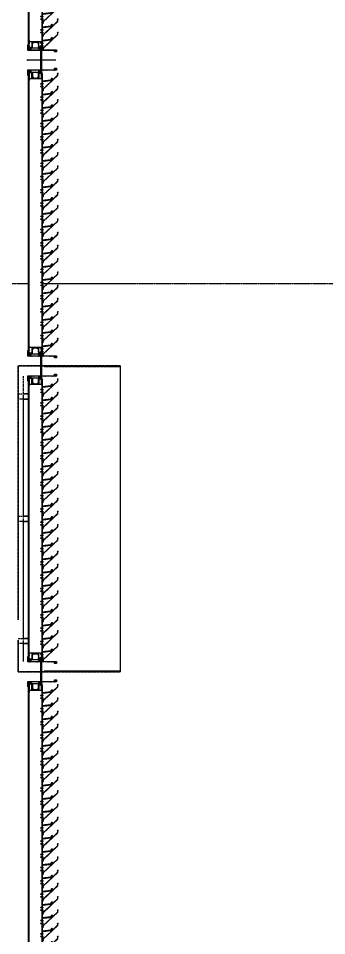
# Model space of a CAD drawing. Header units: millimetres. Extents: x -4391136 to -1798569, y -886572 to -291056.
# Drawn here: x -2542607 to -2541096, y -391711 to -387211 of the extents above; entities that cross this region are included whole.
import ezdxf
from ezdxf.enums import TextEntityAlignment as Align

# ---------------------------------------------------------------- set-up
doc = ezdxf.new("R2010")
doc.units = ezdxf.units.MM
doc.set_wipeout_variables(frame=1)
for name, pattern in [('CENTER', [50.8, 31.75, -6.35, 6.35, -6.35]), ('TA_GL_000.70000', [1.925, 0.7, -0.175, 0.175, -0.175, 0.7]), ('Xref-C-1-PP17-AR-2214-01-B$0$DPA_Grid _ Level 100', [10, 5.5, -1.6, 1.3, -1.6]), ('Xref-C-1-PP17-AR-2214-01-B$0$Hidden', [7.1438, 4.7625, -2.3813])]:
    doc.linetypes.add(name, pattern=pattern)
for name, color, linetype, plot in [('000 - 0_HIDE_OBJ_FRAMING_DEF_DIMS', 7, 'Continuous', False), ('010 - ASPG_EXTR_DEF_SUB', 7, 'Continuous', False), ('010 - ASPG_FASTERN_DEF_SUB', 7, 'Continuous', False), ('010 - ASPG_FRAMING_DEF_SUB', 7, 'Continuous', False)]:
    doc.layers.add(name, color=color, linetype=linetype, plot=plot)
for name, color, linetype in [('000 - 0_SYM_DWG_GRID-BUBBLE_MAIN_COLOR_1', 7, 'Continuous'), ('000 - 0_SYM_DWG_GRIDLINE_MAIN_COLOR_251', 7, 'Continuous'), ('000 - GRID', 7, 'CENTER'), ('010 - ASPG_ACCESSORIES_MAIN_COLOR_1', 7, 'Continuous'), ('010 - ASPG_EXTR_MAIN_COLOR_2', 7, 'Continuous'), ('010 - ASPG_FRAMING_CUT_COLOR_4', 7, 'Continuous'), ('010 - ASPG_FRAMING_HATCH_', 7, 'Continuous'), ('010 - ASPG_FRAMING_MAIN_COLOR_2', 7, 'Continuous'), ('010 - ASPG_FRAMING_SUB_COLOR_2', 7, 'Continuous'), ('010 - ASPG_FRAMING_WIPEOUT_', 7, 'Continuous'), ('_PP-Dim', 7, 'Continuous'), ('BOLT & SCREW', 7, 'Continuous'), ('Center Line', 7, 'CENTER'), ('Xref-C-1-PP17-AR-2214-01-B$0$A-DETL', 7, 'Continuous'), ('Xref-C-1-PP17-AR-2214-01-B$0$A-DETL-MBND', 7, 'Xref-C-1-PP17-AR-2214-01-B$0$Hidden')]:
    doc.layers.add(name, color=color, linetype=linetype)
doc.layers.add('12-GRID', color=7, linetype='CENTER', lineweight=13)
doc.layers.add('SCREW', color=7, linetype='Continuous', lineweight=5)
doc.styles.add('Arial', font='arial.ttf', dxfattribs={"height": 1500})
doc.styles.add('TA', font='', dxfattribs={"height": 4.5})
doc.styles.get('TA').set_extended_font_data('Cordia New')
pattern_1 = [(270, (1257419.24324, -520041.6224), (0.65495992507, -1.1344238721), [0.7562825814, -1.5125651628]), (30, (1257419.24324, -520041.6224), (0.65495992936, 1.1344238696), [0.7562825814, -1.5125651628]), (330, (1257419.24324, -520041.6224), (1.30991985442, -2.48e-09), [-1.5125651628, 0.7562825814])]
pattern_2 = [(315, (1257419.4929, -520021.6224), (1.3369313545, 1.3369313545), []), (45, (1257419.4929, -520021.6224), (-1.3369313545, 1.3369313545), [])]
pattern_3 = [(270, (1257419.4425, -520043.9224), (0.65495992507, -1.1344238721), [0.7562825814, -1.5125651628]), (30, (1257419.4425, -520043.9224), (0.65495992936, 1.1344238696), [0.7562825814, -1.5125651628]), (330, (1257419.4425, -520043.9224), (1.30991985442, -2.48e-09), [-1.5125651628, 0.7562825814])]
pattern_4 = [(315, (1257419.1929, -520023.9224), (1.3369313545, 1.3369313545), []), (45, (1257419.1929, -520023.9224), (-1.3369313545, 1.3369313545), [])]

# ---------------------------------------------------------------- blocks, each defined once
blk = doc.blocks.new('*U1278')
at = {"layer": '000 - 0_SYM_DWG_GRIDLINE_MAIN_COLOR_251', "color": 7, "linetype": 'ByBlock', "ltscale": 5}
blk.add_line((30, 0), (-560.5, 0), dxfattribs=at)
at = {"color": 7, "style": 'TA', "flags": 1}
blk.add_attdef('LOCATION', (6, -6), '', height=4.5, rotation=270, dxfattribs=at)
at = {"layer": '000 - 0_SYM_DWG_GRID-BUBBLE_MAIN_COLOR_1', "color": 7, "style": 'Arial'}
blk.add_attdef('GRID-HEAD', text='', height=4, rotation=180, dxfattribs=at).set_placement((73.75, 0), align=Align.MIDDLE_CENTER)
blk = doc.blocks.new('W-1-PP17-ENT2_REV00_20260526-152343_LOPF_MAIN_DIMS')
at = {"layer": '000 - GRID', "color": 7, "linetype": 'TA_GL_000.70000', "xscale": 50.00000000000036, "yscale": 50.00000000000036, "zscale": 50.00000000000036, "rotation": 180}
blk.add_blockref('*U1278', (-26525, -5300), dxfattribs=at)
blk = doc.blocks.new('Xref-C-1-PP17-AR-2214-01-B$0$DPA_RF_LEDGE - Ledge-27910332-ENTRANCE 2 - LOWER ROOF FLOOR PLAN01-flat-1')
at = {"layer": 'Xref-C-1-PP17-AR-2214-01-B$0$A-DETL-MBND', "color": 7}
for p, q in [((-625, 200), (-625, 600)), ((-625, 600), (-625, 575)), ((-625, 600), (-622, 600)), ((-625, 600), (-622, 600)), ((-622, 575), (-622, 600)), ((-622, 600), (-622, 227)), ((-622, 227), (-622, 600)), ((-622, 600), (-622, 575)), ((-622, 600), (872, 600)), ((-622, 600), (872, 600)), ((-622, 578), (-622, 597)), ((-622, 597), (-622, 227)), ((872, 227), (872, 600)), ((872, 600), (872, 575)), ((872, 600), (875, 600)), ((872, 600), (875, 600)), ((872, 575), (872, 600)), ((872, 600), (872, 227)), ((872, 227), (872, 597)), ((872, 597), (872, 578)), ((875, 575), (875, 600)), ((875, 600), (875, 200)), ((-625, 575), (-625, 565)), ((-625, 565), (-625, 100)), ((-622, 555), (-622, 580)), ((-622, 580), (-622, 555)), ((-622, 578), (-622, 557)), ((-622, 557), (-622, 578)), ((-622, 562), (-622, 578)), ((-622, 565), (-622, 575)), ((-622, 575), (-622, 565)), ((-622, 227), (-622, 565)), ((-622, 565), (-622, 227)), ((-622, 227), (-622, 562)), ((872, 555), (872, 580)), ((872, 580), (872, 555)), ((872, 578), (872, 557)), ((872, 557), (872, 578)), ((872, 578), (872, 562)), ((872, 575), (872, 565)), ((872, 565), (872, 575)), ((872, 565), (872, 227)), ((872, 227), (872, 565)), ((872, 562), (872, 227)), ((875, 565), (875, 575)), ((875, 100), (875, 565)), ((-625, 100), (-625, 200)), ((875, 200), (875, 100)), ((-487.5, 100), (-487.5, 150)), ((-487.5, 150), (-487.5, 125)), ((-462.5, 125), (-462.5, 150)), ((-462.5, 150), (-462.5, 100)), ((112.5, 100), (112.5, 150)), ((112.5, 150), (112.5, 125)), ((137.5, 125), (137.5, 150)), ((137.5, 150), (137.5, 100)), ((712.5, 100.5), (712.5, 150)), ((712.5, 150), (712.5, 125)), ((737.5, 125), (737.5, 150)), ((737.5, 150), (737.5, 100)), ((-622, 100), (-625, 100)), ((-625, 100), (-622, 100)), ((620, 100), (-622, 100)), ((-622, 100), (620, 100)), ((-622, 100), (620, 100)), ((-622, 100), (620, 100)), ((-575, 125), (-487.5, 125)), ((-575, 125), (825, 125)), ((-462.5, 100), (-487.5, 100)), ((-487.5, 100), (-462.5, 100)), ((-462.5, 125), (112.5, 125)), ((137.5, 100), (112.5, 100)), ((112.5, 100), (137.5, 100)), ((137.5, 125), (712.5, 125)), ((737.5, 100), (720, 100)), ((720, 100), (737.5, 100)), ((872, 100), (720, 100)), ((720, 100), (872, 100)), ((720, 100), (872, 100)), ((720, 100), (872, 100)), ((737.5, 125), (825, 125)), ((875, 100), (872, 100)), ((872, 100), (875, 100))]:
    blk.add_line(p, q, dxfattribs=at)
blk = doc.blocks.new('W-1-PP17-ENT2_REV00_20260526-152612_EX_LOPF-1')
at = {"layer": '000 - 0_HIDE_OBJ_FRAMING_DEF_DIMS', "color": 7, "linetype": 'Xref-C-1-PP17-AR-2214-01-B$0$DPA_Grid _ Level 100'}
blk.add_line((-29475.6, -5300), (7016, -5300), dxfattribs=at)
at = {"layer": 'Xref-C-1-PP17-AR-2214-01-B$0$A-DETL', "color": 7, "lineweight": 25}
for p, q in [((1120, -5705), (1470, -5705)), ((1470, -5705), (1470, -7205)), ((1470, -7205), (1120, -7205))]:
    blk.add_line(p, q, dxfattribs=at)
at = {"color": 7, "rotation": 270}
blk.add_blockref('Xref-C-1-PP17-AR-2214-01-B$0$DPA_RF_LEDGE - Ledge-27910332-ENTRANCE 2 - LOWER ROOF FLOOR PLAN01-flat-1', (870, -6330), dxfattribs=at)
blk = doc.blocks.new('*U3395')
at = {"layer": '12-GRID', "color": 7, "linetype": 'CENTER'}
for p, q in [((0, -6.2), (0, 2.2)), ((-4.2, -2), (4.2, -2))]:
    blk.add_line(p, q, dxfattribs=at)
at = {"layer": 'BOLT & SCREW', "color": 7}
for p, q in [((-0.6, -1.8), (-1.8, -1.6)), ((-0.6, -2.2), (-1.8, -2.4)), ((-0.5, -1.8), (-0.9, -1.6)), ((-0.5, -2.2), (-0.9, -2.4)), ((-0.2, -1.4), (-0.4, -0.2)), ((-0.2, -1.5), (-0.4, -1.1)), ((-0.2, -2.5), (-0.4, -2.9)), ((-0.2, -2.6), (-0.4, -3.8)), ((0.2, -1.4), (0.4, -0.2)), ((0.2, -1.5), (0.4, -1.1)), ((0.4, -2.9), (0.2, -2.5)), ((0.2, -2.6), (0.4, -3.8)), ((0.5, -1.8), (0.9, -1.6)), ((0.5, -2.2), (0.9, -2.4)), ((0.6, -1.8), (1.8, -1.6)), ((0.6, -2.2), (1.8, -2.4))]:
    blk.add_line(p, q, dxfattribs=at)
for points in [[(-1.8, -1.6), (-0.9, -1.6, 0.414214), (-0.4, -1.1), (-0.4, -0.2), (0.4, -0.2), (0.4, -1.1, 0.414214), (0.9, -1.6), (1.8, -1.6), (1.8, -2.4), (0.9, -2.4, 0.414214), (0.4, -2.9), (0.4, -3.8), (-0.4, -3.8), (-0.4, -2.9, 0.414214), (-0.9, -2.4), (-1.8, -2.4)], [(0.2, -2.5, -0.414214), (0.5, -2.2), (0.6, -2.2), (0.6, -1.8), (0.5, -1.8, -0.414214), (0.2, -1.5), (0.2, -1.4), (-0.2, -1.4), (-0.2, -1.5, -0.414214), (-0.5, -1.8), (-0.6, -1.8), (-0.6, -2.2), (-0.5, -2.2, -0.414214), (-0.2, -2.5), (-0.2, -2.6), (0.2, -2.6)]]:
    blk.add_lwpolyline(points, format="xyb", close=True, dxfattribs=at)
blk.add_circle((0, -2), 3.5, dxfattribs=at)
blk = doc.blocks.new('000_ASPG_TYP_FILES_20260218-010703_FRAME_EXTR_')
at = {"layer": '010 - ASPG_FRAMING_HATCH_'}
h = blk.add_hatch(dxfattribs=at)
h.set_pattern_fill('ANSI32', scale=0.1, angle=180)
edge = h.paths.add_edge_path()
edge.add_line((2, 16), (2, 2))
edge.add_line((2, 2), (39.7, 2))
edge.add_arc((39.7, 1.7), 0.3, 0, 90, ccw=False)
edge.add_line((40, 1.7), (40, 0.3))
edge.add_arc((39.7, 0.3), 0.3, -90, 0, ccw=False)
edge.add_line((39.7, 0), (0.3, 0))
edge.add_arc((0.3, 0.3), 0.3, 180, 270, ccw=False)
edge.add_line((0, 0.3), (0, 17.7))
edge.add_arc((0.3, 17.7), 0.3, 90, 180, ccw=False)
edge.add_line((0.3, 18), (22.6, 18))
edge.add_arc((22.6, 18.5), 0.5, 270, 380.2095)
edge.add_arc((26.2, 19.8), 3.35, 182.0638, 200.2095, ccw=False)
edge.add_arc((23.6, 19.7), 0.76, 2.0638, 182.0638, ccw=False)
edge.add_arc((26.2, 19.8), 1.83, 182.0638, 447.9362)
edge.add_arc((26.3, 22.4), 0.76, 87.9362, 267.9362, ccw=False)
edge.add_arc((26.2, 19.8), 3.35, 69.7905, 87.9362, ccw=False)
edge.add_arc((27.5, 23.4), 0.5, 249.7905, 360)
edge.add_line((28, 23.4), (28, 26.7))
edge.add_line((28, 26.7), (28.5, 27.2))
edge.add_line((28.5, 27.2), (28, 27.7))
edge.add_line((28, 27.7), (28, 38.6))
edge.add_line((28, 38.6), (28.5, 39.1))
edge.add_line((28.5, 39.1), (28, 39.6))
edge.add_line((28, 39.6), (28, 42.9))
edge.add_arc((27.5, 42.9), 0.5, 0, 110.2095)
edge.add_arc((26.2, 46.5), 3.35, 272.0638, 290.2095, ccw=False)
edge.add_arc((26.3, 43.9), 0.76, 92.0638, 272.0638, ccw=False)
edge.add_arc((26.2, 46.5), 1.83, 272.0638, 537.9362)
edge.add_arc((23.6, 46.6), 0.76, 177.9362, 357.9362, ccw=False)
edge.add_arc((26.2, 46.5), 3.35, 159.7905, 177.9362, ccw=False)
edge.add_arc((22.6, 47.8), 0.5, 339.7905, 450)
edge.add_line((22.6, 48.3), (0.3, 48.3))
edge.add_arc((0.3, 48.6), 0.3, 180, 270, ccw=False)
edge.add_line((0, 48.6), (0, 60))
edge.add_arc((0.3, 60), 0.3, 90, 180, ccw=False)
edge.add_line((0.3, 60.3), (5, 60.3))
edge.add_line((5, 60.3), (5, 65))
edge.add_arc((5.3, 65), 0.3, 90, 180, ccw=False)
edge.add_line((5.3, 65.3), (30, 65.3))
edge.add_line((30, 65.3), (30, 63.6))
edge.add_arc((29.7, 63.6), 0.3, -90, 0, ccw=False)
edge.add_line((29.7, 63.3), (7.3, 63.3))
edge.add_arc((7.3, 63), 0.3, 90, 180)
edge.add_line((7, 63), (7, 58.3))
edge.add_line((7, 58.3), (2.3, 58.3))
edge.add_arc((2.3, 58), 0.3, 90, 180)
edge.add_line((2, 58), (2, 50.6))
edge.add_arc((2.3, 50.6), 0.3, 180, 270)
edge.add_line((2.3, 50.3), (29.7, 50.3))
edge.add_arc((29.7, 50), 0.3, 0, 90, ccw=False)
edge.add_line((30, 50), (30, 26.7))
edge.add_line((30, 26.7), (30, 16.3))
edge.add_arc((29.7, 16.3), 0.3, -90, 0, ccw=False)
edge.add_line((29.7, 16), (2, 16))
at = {"layer": '010 - ASPG_FRAMING_CUT_COLOR_4', "color": 7}
blk.add_lwpolyline([(2, 16), (2, 2), (39.7, 2, -0.414214), (40, 1.7), (40, 0.3, -0.414214), (39.7, 0), (0.3, 0, -0.414214), (0, 0.3), (0, 17.7, -0.414214), (0.3, 18), (22.6, 18, 0.52173), (23, 18.7, -0.079342), (22.8, 19.7, -1), (24.3, 19.8, 2.296346), (26.2, 21.7, -1), (26.3, 23.2, -0.079342), (27.3, 23, 0.52173), (28, 23.4), (28, 26.7), (28.5, 27.2), (28, 27.7), (28, 38.6), (28.5, 39.1), (28, 39.6), (28, 42.9, 0.52173), (27.3, 43.3, -0.079342), (26.3, 43.1, -1), (26.2, 44.6, 2.296346), (24.3, 46.5, -1), (22.8, 46.6, -0.079342), (23, 47.6, 0.52173), (22.6, 48.3), (0.3, 48.3, -0.414214), (0, 48.6), (0, 60, -0.414214), (0.3, 60.3), (5, 60.3), (5, 65, -0.414214), (5.3, 65.3), (30, 65.3), (30, 63.6, -0.414214), (29.7, 63.3), (7.3, 63.3, 0.414214), (7, 63), (7, 58.3), (2.3, 58.3, 0.414214), (2, 58), (2, 50.6, 0.414214), (2.3, 50.3), (29.7, 50.3, -0.414214), (30, 50), (30, 26.7), (30, 16.3, -0.414214), (29.7, 16)], format="xyb", close=True, dxfattribs=at)
at = {"color": 7}
for p in [(26.2, 48.5), (26.2, 21.8)]:
    blk.add_blockref('*U3395', p, dxfattribs=at)
blk = doc.blocks.new('*U3397')
at = {"layer": '010 - ASPG_FRAMING_HATCH_', "transparency": 33554585}
h = blk.add_hatch(dxfattribs=at)
h.set_pattern_fill('ANSI32', scale=0.25)
edge = h.paths.add_edge_path()
edge.add_line((2, -50), (2, -75))
edge.add_line((2, -75), (0, -75))
edge.add_line((0, -75), (0, -49))
edge.add_arc((1, -49), 1, 90, 180, ccw=False)
edge.add_line((1, -48), (63, -48))
edge.add_arc((63, -47), 1, 270, 360)
edge.add_line((64, -47), (64, 47))
edge.add_arc((63, 47), 1, 0, 90)
edge.add_line((63, 48), (1, 48))
edge.add_arc((1, 49), 1, 180, 270, ccw=False)
edge.add_line((0, 49), (0, 75))
edge.add_line((0, 75), (2, 75))
edge.add_line((2, 75), (2, 50))
edge.add_line((2, 50), (141, 50))
edge.add_line((141, 50), (141, 41))
edge.add_arc((140, 41), 1, 270, 360, ccw=False)
edge.add_line((140, 40), (132, 40))
edge.add_arc((132, 41), 1, 180, 270, ccw=False)
edge.add_line((131, 41), (131, 47))
edge.add_arc((130, 47), 1, 0, 90)
edge.add_line((130, 48), (67, 48))
edge.add_arc((67, 47), 1, 90, 180)
edge.add_line((66, 47), (66, -47))
edge.add_arc((67, -47), 1, 180, 270)
edge.add_line((67, -48), (130, -48))
edge.add_arc((130, -47), 1, 270, 360)
edge.add_line((131, -47), (131, -41))
edge.add_arc((132, -41), 1, 90, 180, ccw=False)
edge.add_line((132, -40), (140, -40))
edge.add_arc((140, -41), 1, 0, 90, ccw=False)
edge.add_line((141, -41), (141, -50))
edge.add_line((141, -50), (2, -50))
h.paths.add_polyline_path([(139, 48), (139, 42), (133, 42), (133, 48)], flags=16)
h.paths.add_polyline_path([(139, -48), (139, -42), (133, -42), (133, -48)], flags=16)
at = {"layer": '010 - ASPG_FRAMING_HATCH_'}
h = blk.add_hatch(dxfattribs=at)
h.set_pattern_fill('ANSI37', scale=0.595498, angle=-90)
h.set_pattern_definition(pattern_4)
edge = h.paths.add_edge_path()
edge.add_ellipse((11.5, 55), major_axis=(0, -5), ratio=0.644482, start_angle=180, end_angle=360, ccw=False)
edge.add_line((11.5, 60), (2, 60))
edge.add_arc((-7.9, 55), 11.1, -26.7963, 26.7963, ccw=False)
edge.add_line((2, 50), (11.5, 50))
h = blk.add_hatch(dxfattribs=at)
h.set_pattern_fill('HONEY', scale=0.238199, angle=-90)
h.set_pattern_definition(pattern_3)
edge = h.paths.add_edge_path()
edge.add_ellipse((11.8, 55), major_axis=(0, -5), ratio=0.644482, start_angle=0, end_angle=360, ccw=False)
h = blk.add_hatch(dxfattribs=at)
h.set_pattern_fill('HONEY', scale=0.238199, angle=-90)
h.set_pattern_definition(pattern_1)
edge = h.paths.add_edge_path()
edge.add_ellipse((57.5, 55), major_axis=(0, -5), ratio=0.644482, start_angle=0, end_angle=360)
h = blk.add_hatch(dxfattribs=at)
h.set_pattern_fill('ANSI37', scale=0.595498, angle=-90)
h.set_pattern_definition(pattern_2)
edge = h.paths.add_edge_path()
edge.add_ellipse((57.8, 55), major_axis=(0, -5), ratio=0.644482, start_angle=0, end_angle=180)
edge.add_line((57.8, 60), (62, 60))
edge.add_arc((62, 60.3), 0.3, -90, 0)
edge.add_line((62.3, 60.3), (62.3, 61))
edge.add_line((62.3, 61), (61.8, 61.5))
edge.add_line((61.8, 61.5), (62.3, 62))
edge.add_line((62.3, 62), (61.8, 62.5))
edge.add_line((61.8, 62.5), (62.3, 63))
edge.add_line((62.3, 63), (61.8, 63.5))
edge.add_line((61.8, 63.5), (62.3, 64))
edge.add_line((62.3, 64), (62.3, 65))
edge.add_line((62.3, 65), (63.3, 65))
edge.add_line((63.3, 65), (63.8, 65.5))
edge.add_line((63.8, 65.5), (64.3, 65))
edge.add_line((64.3, 65), (64.8, 65.5))
edge.add_line((64.8, 65.5), (65.3, 65))
edge.add_line((65.3, 65), (65.8, 65.5))
edge.add_line((65.8, 65.5), (66.3, 65))
edge.add_line((66.3, 65), (67, 65))
edge.add_arc((67, 65.3), 0.3, -90, 0)
edge.add_line((67.3, 65.3), (67.3, 60))
edge.add_arc((77.2, 55), 11.1, 153.2037, 206.7963)
edge.add_line((67.3, 50), (57.8, 50))
h = blk.add_hatch(dxfattribs=at)
h.set_pattern_fill('ANSI37', scale=0.595498, angle=-90)
h.set_pattern_definition(pattern_4)
edge = h.paths.add_edge_path()
edge.add_ellipse((11.5, -55), major_axis=(0, 5), ratio=0.644482, start_angle=0, end_angle=180)
edge.add_line((11.5, -60), (2, -60))
edge.add_arc((-7.9, -55), 11.1, 333.2037, 386.7963)
edge.add_line((2, -50), (11.5, -50))
h = blk.add_hatch(dxfattribs=at)
h.set_pattern_fill('HONEY', scale=0.238199, angle=-90)
h.set_pattern_definition(pattern_3)
edge = h.paths.add_edge_path()
edge.add_ellipse((11.8, -55), major_axis=(0, 5), ratio=0.644482, start_angle=0, end_angle=360)
h = blk.add_hatch(dxfattribs=at)
h.set_pattern_fill('HONEY', scale=0.238199, angle=-90)
h.set_pattern_definition(pattern_1)
edge = h.paths.add_edge_path()
edge.add_ellipse((57.5, -55), major_axis=(0, 5), ratio=0.644482, start_angle=0, end_angle=360, ccw=False)
h = blk.add_hatch(dxfattribs=at)
h.set_pattern_fill('ANSI37', scale=0.595498, angle=-90)
h.set_pattern_definition(pattern_2)
edge = h.paths.add_edge_path()
edge.add_ellipse((57.8, -55), major_axis=(0, 5), ratio=0.644482, start_angle=180, end_angle=360, ccw=False)
edge.add_line((57.8, -60), (62, -60))
edge.add_arc((62, -60.3), 0.3, 360, 450, ccw=False)
edge.add_line((62.3, -60.3), (62.3, -61))
edge.add_line((62.3, -61), (61.8, -61.5))
edge.add_line((61.8, -61.5), (62.3, -62))
edge.add_line((62.3, -62), (61.8, -62.5))
edge.add_line((61.8, -62.5), (62.3, -63))
edge.add_line((62.3, -63), (61.8, -63.5))
edge.add_line((61.8, -63.5), (62.3, -64))
edge.add_line((62.3, -64), (62.3, -65))
edge.add_line((62.3, -65), (63.3, -65))
edge.add_line((63.3, -65), (63.8, -65.5))
edge.add_line((63.8, -65.5), (64.3, -65))
edge.add_line((64.3, -65), (64.8, -65.5))
edge.add_line((64.8, -65.5), (65.3, -65))
edge.add_line((65.3, -65), (65.8, -65.5))
edge.add_line((65.8, -65.5), (66.3, -65))
edge.add_line((66.3, -65), (67, -65))
edge.add_arc((67, -65.3), 0.3, 360, 450, ccw=False)
edge.add_line((67.3, -65.3), (67.3, -60))
edge.add_arc((77.2, -55), 11.1, 153.2037, 206.7963, ccw=False)
edge.add_line((67.3, -50), (57.8, -50))
at = {"layer": '010 - ASPG_FASTERN_DEF_SUB', "color": 7}
blk.add_point((0, 0), dxfattribs=at)
at = {"layer": '010 - ASPG_FRAMING_CUT_COLOR_4', "color": 7}
blk.add_lwpolyline([(2, -50), (2, -75), (0, -75), (0, -49, -0.414214), (1, -48), (63, -48, 0.414214), (64, -47), (64, 47, 0.414214), (63, 48), (1, 48, -0.414214), (0, 49), (0, 75), (2, 75), (2, 50), (141, 50), (141, 41, -0.414214), (140, 40), (132, 40, -0.414214), (131, 41), (131, 47, 0.414214), (130, 48), (67, 48, 0.414214), (66, 47), (66, -47, 0.414214), (67, -48), (130, -48, 0.414214), (131, -47), (131, -41, -0.414214), (132, -40), (140, -40, -0.414214), (141, -41), (141, -50)], format="xyb", close=True, dxfattribs=at)
for points in [[(139, 48), (139, 42), (133, 42), (133, 48)], [(139, -48), (139, -42), (133, -42), (133, -48)]]:
    blk.add_lwpolyline(points, close=True, dxfattribs=at)
at = {"layer": '010 - ASPG_FRAMING_DEF_SUB', "color": 7, "transparency": 33554508}
blk.add_line((136.5, 0), (-4.5, 0), dxfattribs=at)
at = {"layer": '010 - ASPG_FRAMING_DEF_SUB', "color": 7, "transparency": 33554457}
for points in [[(2, 50), (15, 50), (15, 60), (2, 60)], [(54.3, 50), (67.3, 50), (67.3, 65.5), (54.3, 65.5)], [(2, -50), (15, -50), (15, -60), (2, -60)], [(54.3, -50), (67.3, -50), (67.3, -65.5), (54.3, -65.5)]]:
    blk.add_lwpolyline(points, close=True, dxfattribs=at)
at = {"layer": '010 - ASPG_FRAMING_SUB_COLOR_2', "color": 7}
for points in [[(11.8, 50), (2, 50, 0.238199), (2, 60), (11.8, 60)], [(57.5, 50), (67.3, 50, -0.238199), (67.3, 60), (67.3, 65.3, -0.414214), (67, 65), (66.3, 65), (65.8, 65.5), (65.3, 65), (64.8, 65.5), (64.3, 65), (63.8, 65.5), (63.3, 65), (62.3, 65), (62.3, 64), (61.8, 63.5), (62.3, 63), (61.8, 62.5), (62.3, 62), (61.8, 61.5), (62.3, 61), (62.3, 60.3, -0.414214), (62, 60), (57.5, 60)], [(11.8, -50), (2, -50, -0.238199), (2, -60), (11.8, -60)], [(57.5, -50), (67.3, -50, 0.238199), (67.3, -60), (67.3, -65.3, 0.414214), (67, -65), (66.3, -65), (65.8, -65.5), (65.3, -65), (64.8, -65.5), (64.3, -65), (63.8, -65.5), (63.3, -65), (62.3, -65), (62.3, -64), (61.8, -63.5), (62.3, -63), (61.8, -62.5), (62.3, -62), (61.8, -61.5), (62.3, -61), (62.3, -60.3, 0.414214), (62, -60), (57.5, -60)]]:
    blk.add_lwpolyline(points, format="xyb", dxfattribs=at)
at = {"layer": '010 - ASPG_FRAMING_SUB_COLOR_2', "color": 7, "extrusion": (0, 0, -1)}
for centre, major_axis in [((11.8, 55), (0, -5)), ((57.5, -55), (0, 5))]:
    blk.add_ellipse(centre, major_axis=major_axis, ratio=0.644482, dxfattribs=at)
at = {"layer": '010 - ASPG_FRAMING_SUB_COLOR_2', "color": 7}
for centre, major_axis in [((57.5, 55), (0, -5)), ((11.8, -55), (0, 5))]:
    blk.add_ellipse(centre, major_axis=major_axis, ratio=0.644482, dxfattribs=at)
blk = doc.blocks.new('PZG35-9D5')
at = {"layer": 'Center Line', "color": 7}
blk.add_line((0, 3.7), (0, -10.5), dxfattribs=at)
at = {"layer": 'SCREW', "color": 7}
for p, q in [((-1.4, 0), (-1.4, -1.1)), ((1.4, 0), (1.4, -0.6)), ((-1.9, -1.4), (1.9, -0.9)), ((-1.9, -1.4), (-1.4, -1.1)), ((-1.9, -1.4), (-1.4, -1.7)), ((-1.9, -2.7), (1.9, -2.2)), ((-1.9, -2.7), (-1.4, -2.4)), ((-1.9, -2.7), (-1.4, -3)), ((-1.9, -4), (-1.4, -3.7)), ((-1.9, -4), (-1, -3.9)), ((-1.9, -4), (-1.4, -4.3)), ((-1.4, -1.1), (1.4, -0.6)), ((-1.4, -1.7), (1.4, -1.2)), ((-1.4, -1.7), (-1.4, -2.4)), ((-1.4, -2.4), (1.4, -1.9)), ((-1.4, -3), (1.4, -2.5)), ((-1.4, -3), (-1.4, -3.7)), ((-1.4, -3.7), (-0.8, -3.6)), ((-1.4, -4.3), (-1.4, -8.1)), ((-1.4, -4.3), (-1.2, -4.3)), ((0, -9.5), (-1.4, -8.1)), ((0, -9.5), (1.4, -8.1)), ((0.6, -3.3), (1.4, -3.2)), ((0.7, -3.7), (1.9, -3.5)), ((0.7, -3.9), (1.4, -3.8)), ((0.7, -4.6), (1.4, -4.5)), ((0.7, -5), (1.9, -4.8)), ((0.7, -5.2), (1.4, -5.1)), ((1.9, -0.9), (1.4, -0.6)), ((1.9, -0.9), (1.4, -1.2)), ((1.4, -1.2), (1.4, -1.9)), ((1.9, -2.2), (1.4, -1.9)), ((1.9, -2.2), (1.4, -2.5)), ((1.4, -2.5), (1.4, -3.2)), ((1.9, -3.5), (1.4, -3.2)), ((1.9, -3.5), (1.4, -3.8)), ((1.4, -3.8), (1.4, -4.5)), ((1.9, -4.8), (1.4, -4.5)), ((1.9, -4.8), (1.4, -5.1)), ((1.4, -5.1), (1.4, -8.1))]:
    blk.add_line(p, q, dxfattribs=at)
blk.add_lwpolyline([(0, -9.5), (0.7, -5.2), (0.7, -3.6, 0.417657), (0.4, -3.3, 0.108102), (-0.8, -3.6), (-1.4, -4.7)], format="xyb", dxfattribs=at)
blk = doc.blocks.new('*U3396')
at = {"layer": 'SCREW', "color": 7}
blk.add_lwpolyline([(3, 1.8, 0.09906), (0.8, 2.5), (0.8, 2.3), (-0.8, 2.3), (-0.8, 2.5, 0.09906), (-3, 1.8, 0.266588), (-3.5, 1), (-3.5, 0.2, 0.414214), (-3.3, 0), (3.3, 0, 0.414214), (3.5, 0.2), (3.5, 1, 0.266588)], format="xyb", close=True, dxfattribs=at)
blk.add_blockref('PZG35-9D5', (0, 0), dxfattribs=at)
blk = doc.blocks.new('*U3399')
at = {"color": 7}
blk.add_point((0, 0), dxfattribs=at)
at = {"layer": '010 - ASPG_ACCESSORIES_MAIN_COLOR_1', "color": 7}
blk.add_lwpolyline([(-39.7, -0.6, 0.414214), (-40, -0.9), (-40, -7.4, 0.57735), (-39.7, -7.6), (-36.6, -5.8, 0.767327), (-36.8, -5.3), (-37.9, -5.3, -0.414214), (-38.2, -5), (-38.2, -2.8, -0.414214), (-38, -2.6), (-32.2, -2.6, -0.388879), (-32, -2.8), (-31.8, -4.3, 0.388879), (-31.3, -4.8), (-30.3, -4.8, 0.414214), (-30, -4.5), (-30, -2.9, -0.414214), (-29.7, -2.6), (0.4, -2.6, -0.378969), (3.4, -5.2), (8, -42.5, 0.446593), (11.6, -45.1, -0.489802), (16.1, -48.7), (16.1, -49.4, -0.18248), (15.8, -50, -0.267949), (15.3, -50.2, 1.122115), (15.1, -52.3, 0.405004), (18.1, -49.4), (18.1, -48.7, 0.489805), (11.2, -43.1, -0.446597), (9.9, -42.3), (4.9, -0.8, 0.364176), (4.6, -0.6)], format="xyb", close=True, dxfattribs=at)
at = {"layer": '010 - ASPG_EXTR_DEF_SUB', "color": 7}
for p in [(-40, -0.5), (43.4, -76.9), (43.4, -77.5)]:
    blk.add_point(p, dxfattribs=at)
at = {"layer": '010 - ASPG_EXTR_MAIN_COLOR_2', "color": 7}
blk.add_lwpolyline([(11.4, -48.2), (11.5, -47.4), (12.2, -47.6), (12.3, -46.8, -0.535538), (14.2, -49.2, 0.991572), (15.7, -49.6, 1.157025), (8.8, -48.8, -0.688558), (8.3, -49), (-17.1, -22.2), (-32.3, -6.1), (-32.3, -2.9, 0.414312), (-32.6, -2.6), (-37.5, -2.6, 0.414116), (-37.8, -2.9), (-37.8, -4.3, 0.414214), (-37.5, -4.6), (-36, -4.6, -0.205895), (-35.8, -4.7), (33.2, -77.5), (43.1, -77.5, 0.668179), (43.4, -77), (40.5, -74.2, 0.668179), (40, -74.4), (40, -76), (33.9, -76), (11.9, -52.8, -0.558354), (12.1, -52, 0.766275), (12, -50.4, -0.438583), (10.7, -48.1)], format="xyb", close=True, dxfattribs=at)
at = {"layer": 'SCREW', "color": 7, "rotation": 180}
for p in [(-21.6, -2.5), (-8.2, -2.5)]:
    blk.add_blockref('*U3396', p, dxfattribs=at)
blk = doc.blocks.new('*U3050')
at = {"color": 7}
blk.add_wipeout([(1440, 4), (60, 4), (60, 69.3), (1440, 69.3)], dxfattribs=at).dxf.layer = '010 - ASPG_FRAMING_WIPEOUT_'
blk.add_point((60, 69.5), dxfattribs=at)
at = {"layer": '010 - ASPG_FRAMING_MAIN_COLOR_2', "color": 7}
blk.add_lwpolyline([(1410, 69.3), (90, 69.3), (90, 6), (1410, 6)], close=True, dxfattribs=at)
at = {"layer": '010 - ASPG_FRAMING_SUB_COLOR_2', "color": 7}
for points in [[(1440, 4), (60, 4), (60, 69.3), (1440, 69.3)], [(60, 2), (60, 4), (1440, 4), (1440, 2)]]:
    blk.add_lwpolyline(points, close=True, dxfattribs=at)
at = {"color": 7, "transparency": 33554559, "xscale": -1, "rotation": 270}
for p in [(0, 0), (1500, 0)]:
    blk.add_blockref('*U3397', p, dxfattribs=at)
at = {"color": 7, "xscale": -1, "rotation": 180}
for p in [(91.8, 69.3), (156.8, 69.3), (221.8, 69.3), (286.8, 69.3), (351.8, 69.3), (416.8, 69.3), (481.8, 69.3), (546.8, 69.3), (611.8, 69.3), (676.8, 69.3), (741.8, 69.3), (806.8, 69.3), (871.8, 69.3), (936.8, 69.3), (1001.8, 69.3), (1066.8, 69.3), (1131.8, 69.3), (1196.8, 69.3), (1261.8, 69.3), (1326.8, 69.3), (1391.8, 69.3)]:
    blk.add_blockref('*U3399', p, dxfattribs=at)
at = {"color": 7}
blk.add_blockref('000_ASPG_TYP_FILES_20260218-010703_FRAME_EXTR_', (60, 4), dxfattribs=at)
at = {"color": 7, "xscale": -1}
blk.add_blockref('000_ASPG_TYP_FILES_20260218-010703_FRAME_EXTR_', (1440, 4), dxfattribs=at)
blk = doc.blocks.new('W-1-PP17-ENT2_REV00_20260528-225335_ASPG_LOPF')
at = {"color": 7, "xscale": -1, "zscale": -1, "rotation": 270}
blk.add_blockref('*U3050', (1018, -8705), dxfattribs=at)
blk.add_blockref('*U3050', (1018, -7205), dxfattribs=at)
blk.add_blockref('*U3050', (1018, -5705), dxfattribs=at)
blk.add_blockref('*U3050', (1018, -4205), dxfattribs=at)

msp = doc.modelspace()

# ---------------------------------------------------------------- block references
at = {"layer": '_PP-Dim', "color": 7}
msp.add_blockref('W-1-PP17-ENT2_REV00_20260526-152343_LOPF_MAIN_DIMS', (-2543578.5, -383210.9), dxfattribs=at)

# ---------------------------------------------------------------- next in the draw order: block references
msp.add_blockref('W-1-PP17-ENT2_REV00_20260526-152612_EX_LOPF-1', (-2543578.5, -383210.9), dxfattribs=at)

# ---------------------------------------------------------------- next in the draw order: block references
at = {"color": 7}
msp.add_blockref('W-1-PP17-ENT2_REV00_20260528-225335_ASPG_LOPF', (-2543578.5, -383210.9), dxfattribs=at)

doc.saveas('drawing.dxf')
